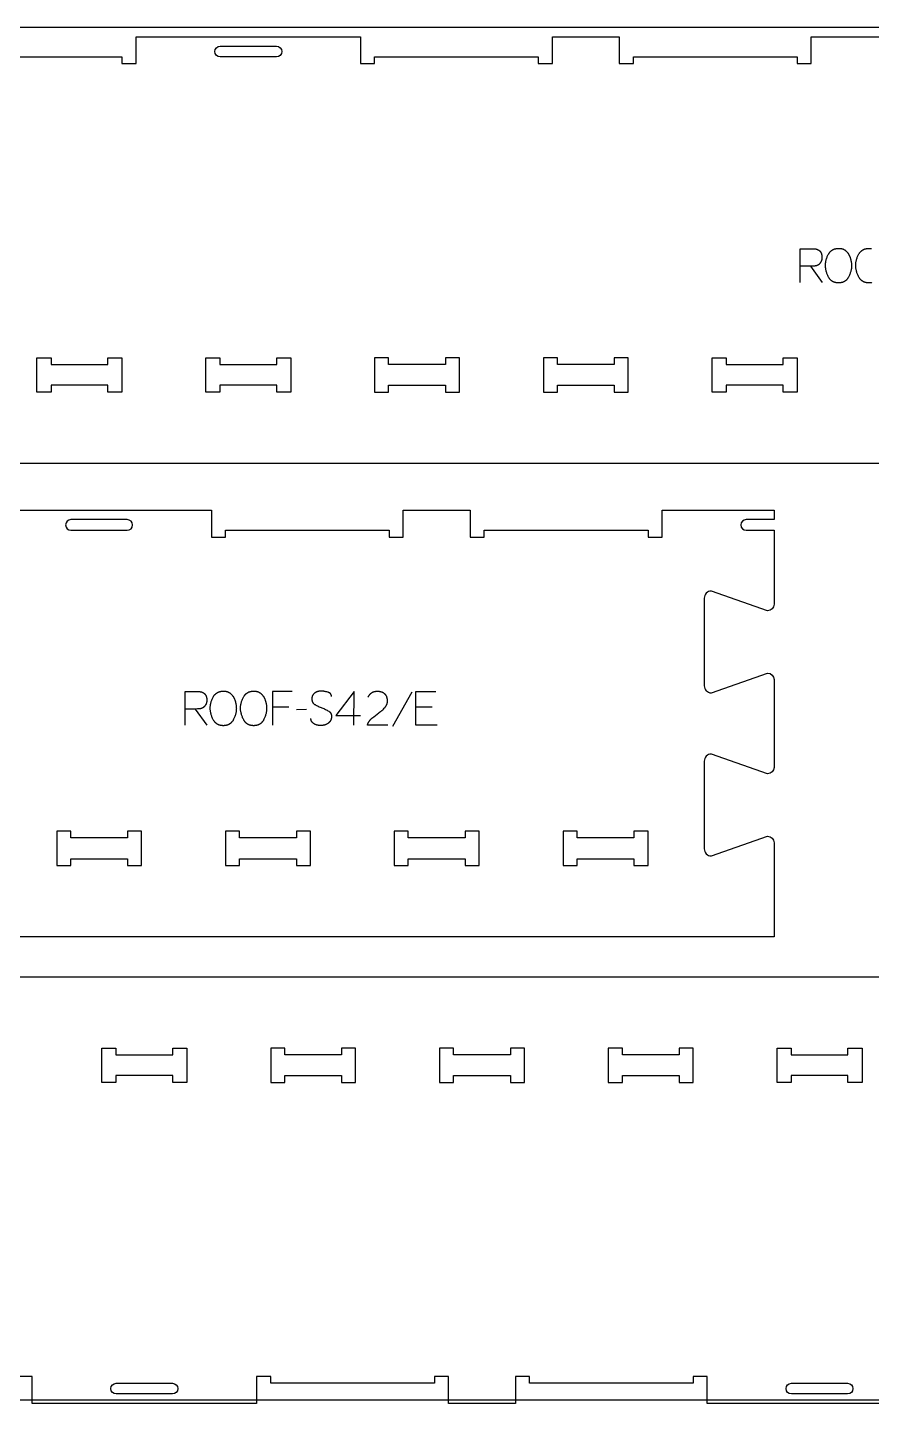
# Model space of a CAD drawing. Extents: x -13885 to -10701, y -84343 to -75479.
# Drawn here: x -13047 to -12297, y -78726 to -77503 of the extents above; entities that cross this region are included whole.
import ezdxf

# ---------------------------------------------------------------- set-up
doc = ezdxf.new("R2010")
doc.units = 0
for name, color, linetype in [('0_SHEET_SPRUCEPLY_2440X122', 1, 'CONTINUOUS'), ('1_ANYTOOL_1MMDEEP_LABELS_S', 2, 'CONTINUOUS'), ('3_ANYTOOL_CUTTHROUGH_INSID', 4, 'CONTINUOUS'), ('4_ANYTOOL_CUTTHROUGH_OUTSI', 5, 'CONTINUOUS')]:
    doc.layers.add(name, color=color, linetype=linetype)

msp = doc.modelspace()

# ---------------------------------------------------------------- linework, layer by layer
at = {"layer": '0_SHEET_SPRUCEPLY_2440X122'}
msp.add_lwpolyline([(-13513.1, -77503), (-13513.1, -78723), (-11073.1, -78723), (-11073.1, -77503)], close=True, dxfattribs=at)
at = {"layer": '1_ANYTOOL_1MMDEEP_LABELS_S'}
for points in [[(-12360.1, -77729.6), (-12360.1, -77699.6), (-12348.8, -77699.6), (-12348.3, -77699.6), (-12347.8, -77699.6), (-12347.6, -77699.7), (-12347.3, -77699.7), (-12347.1, -77699.7), (-12346.9, -77699.7), (-12346.7, -77699.8), (-12346.5, -77699.8), (-12346.3, -77699.8), (-12346.1, -77699.9), (-12345.9, -77699.9), (-12345.7, -77700), (-12345.5, -77700), (-12345.3, -77700.1), (-12345.1, -77700.2), (-12344.9, -77700.2), (-12344.7, -77700.3), (-12344.6, -77700.4), (-12344.4, -77700.5), (-12344.2, -77700.5), (-12344.1, -77700.6), (-12343.9, -77700.7), (-12343.8, -77700.8), (-12343.6, -77700.9), (-12343.5, -77701), (-12343.3, -77701.1), (-12343.2, -77701.2), (-12343, -77701.3), (-12342.9, -77701.5), (-12342.8, -77701.6), (-12342.7, -77701.7), (-12342.5, -77701.8), (-12342.4, -77702), (-12342.3, -77702.1), (-12342.2, -77702.2), (-12342.1, -77702.4), (-12342, -77702.5), (-12341.9, -77702.7), (-12341.8, -77702.8), (-12341.7, -77703), (-12341.7, -77703.2), (-12341.6, -77703.3), (-12341.5, -77703.5), (-12341.4, -77703.7), (-12341.4, -77703.8), (-12341.3, -77704), (-12341.2, -77704.2), (-12341.2, -77704.4), (-12341.1, -77704.6), (-12341.1, -77704.8), (-12341, -77705), (-12341, -77705.2), (-12340.9, -77705.4), (-12340.9, -77705.6), (-12340.9, -77705.8), (-12340.9, -77706.1), (-12340.8, -77706.3), (-12340.8, -77706.5), (-12340.8, -77707), (-12340.8, -77707.5), (-12340.8, -77707.6), (-12340.8, -77707.8), (-12340.8, -77708), (-12340.8, -77708.2), (-12340.8, -77708.3), (-12340.9, -77708.5), (-12340.9, -77708.7), (-12340.9, -77708.8), (-12340.9, -77709), (-12341, -77709.2), (-12341, -77709.3), (-12341, -77709.5), (-12341.1, -77709.7), (-12341.1, -77709.8), (-12341.2, -77710), (-12341.2, -77710.2), (-12341.3, -77710.3), (-12341.4, -77710.5), (-12341.4, -77710.6), (-12341.5, -77710.8), (-12341.6, -77711), (-12341.6, -77711.1), (-12341.7, -77711.3), (-12341.8, -77711.4), (-12341.9, -77711.6), (-12342, -77711.7), (-12342.1, -77711.9), (-12342.2, -77712), (-12342.3, -77712.2), (-12342.4, -77712.3), (-12342.5, -77712.5), (-12342.6, -77712.6), (-12342.7, -77712.8), (-12342.8, -77712.9), (-12342.9, -77713.1), (-12343, -77713.2), (-12343.2, -77713.3), (-12343.3, -77713.4), (-12343.4, -77713.6), (-12343.5, -77713.7), (-12343.7, -77713.8), (-12343.8, -77713.9), (-12343.9, -77714), (-12344.1, -77714.1), (-12344.2, -77714.2), (-12344.4, -77714.3), (-12344.5, -77714.4), (-12344.7, -77714.4), (-12344.8, -77714.5), (-12345, -77714.6), (-12345.1, -77714.6), (-12345.3, -77714.7), (-12345.4, -77714.8), (-12345.6, -77714.8), (-12345.8, -77714.9), (-12345.9, -77714.9), (-12346.1, -77714.9), (-12346.3, -77715), (-12346.4, -77715), (-12346.6, -77715), (-12346.8, -77715), (-12347, -77715.1), (-12347.2, -77715.1), (-12349.1, -77715.1), (-12351.1, -77715.2), (-12360.1, -77715.2)], [(-12296.6, -77729.8), (-12296.9, -77729.9), (-12297.3, -77730), (-12297.6, -77730), (-12298, -77730), (-12298.3, -77730.1), (-12298.7, -77730.1), (-12299, -77730.1), (-12299.4, -77730.1), (-12299.8, -77730.1), (-12300.2, -77730), (-12300.5, -77730), (-12300.9, -77730), (-12301.2, -77729.9), (-12301.6, -77729.8), (-12301.9, -77729.8), (-12302.3, -77729.7), (-12302.6, -77729.6), (-12302.7, -77729.5), (-12302.9, -77729.5), (-12303, -77729.4), (-12303.2, -77729.4), (-12303.4, -77729.3), (-12303.5, -77729.2), (-12303.7, -77729.2), (-12303.8, -77729.1), (-12303.9, -77729), (-12304.1, -77728.9), (-12304.2, -77728.9), (-12304.4, -77728.8), (-12304.5, -77728.7), (-12304.6, -77728.6), (-12304.8, -77728.5), (-12304.9, -77728.4), (-12305, -77728.4), (-12305.2, -77728.3), (-12305.3, -77728.2), (-12305.4, -77728.1), (-12305.6, -77728), (-12305.7, -77727.9), (-12305.8, -77727.7), (-12305.9, -77727.6), (-12306, -77727.5), (-12306.2, -77727.4), (-12306.3, -77727.3), (-12306.4, -77727.2), (-12306.5, -77727), (-12306.6, -77726.9), (-12306.8, -77726.7), (-12307, -77726.4), (-12307.2, -77726.1), (-12307.4, -77725.8), (-12307.6, -77725.5), (-12307.8, -77725.2), (-12308, -77724.9), (-12308.3, -77724.3), (-12308.6, -77723.6), (-12308.9, -77723), (-12309.2, -77722.3), (-12309.4, -77721.7), (-12309.7, -77721), (-12309.9, -77720.4), (-12310.1, -77719.7), (-12310.2, -77719.1), (-12310.4, -77718.4), (-12310.5, -77717.7), (-12310.6, -77717.1), (-12310.7, -77716.4), (-12310.7, -77715.8), (-12310.7, -77715.1), (-12310.7, -77714.5), (-12310.7, -77713.8), (-12310.7, -77713.1), (-12310.6, -77712.4), (-12310.6, -77711.7), (-12310.5, -77711.1), (-12310.3, -77710.4), (-12310.2, -77709.8), (-12310, -77709.1), (-12309.8, -77708.5), (-12309.6, -77707.8), (-12309.4, -77707.2), (-12309.1, -77706.5), (-12308.8, -77705.9), (-12308.5, -77705.3), (-12308.2, -77704.7), (-12307.9, -77704.1), (-12307.7, -77703.8), (-12307.5, -77703.5), (-12307.3, -77703.2), (-12307.1, -77703), (-12306.9, -77702.7), (-12306.7, -77702.5), (-12306.4, -77702.2), (-12306.2, -77702), (-12306.1, -77701.9), (-12306, -77701.8), (-12305.8, -77701.7), (-12305.7, -77701.5), (-12305.6, -77701.4), (-12305.5, -77701.3), (-12305.3, -77701.2), (-12305.2, -77701.2), (-12305.1, -77701.1), (-12305, -77701), (-12304.8, -77700.9), (-12304.7, -77700.8), (-12304.5, -77700.7), (-12304.4, -77700.6), (-12304.3, -77700.6), (-12304.1, -77700.5), (-12304, -77700.4), (-12303.8, -77700.3), (-12303.5, -77700.2), (-12303.2, -77700.1), (-12302.9, -77699.9), (-12302.6, -77699.8), (-12302.3, -77699.7), (-12302, -77699.7), (-12301.6, -77699.6), (-12301.3, -77699.5), (-12300.9, -77699.4), (-12300.6, -77699.4), (-12300.2, -77699.3), (-12299.9, -77699.3), (-12299.5, -77699.3), (-12299.1, -77699.3), (-12298.7, -77699.3), (-12298.3, -77699.3), (-12298, -77699.3), (-12297.6, -77699.3), (-12297.3, -77699.4), (-12297.1, -77699.4), (-12296.9, -77699.4), (-12296.8, -77699.4)], [(-12351.1, -77715.2), (-12340.7, -77729.7)], [(-12906.8, -78123.3), (-12906.8, -78093.3), (-12895.5, -78093.3), (-12895, -78093.3), (-12894.5, -78093.3), (-12894.3, -78093.3), (-12894.1, -78093.4), (-12893.8, -78093.4), (-12893.6, -78093.4), (-12893.4, -78093.5), (-12893.2, -78093.5), (-12893, -78093.5), (-12892.8, -78093.6), (-12892.6, -78093.6), (-12892.4, -78093.7), (-12892.2, -78093.7), (-12892, -78093.8), (-12891.8, -78093.8), (-12891.6, -78093.9), (-12891.5, -78094), (-12891.3, -78094.1), (-12891.1, -78094.1), (-12891, -78094.2), (-12890.8, -78094.3), (-12890.6, -78094.4), (-12890.5, -78094.5), (-12890.3, -78094.6), (-12890.2, -78094.7), (-12890, -78094.8), (-12889.9, -78094.9), (-12889.8, -78095), (-12889.6, -78095.1), (-12889.5, -78095.3), (-12889.4, -78095.4), (-12889.3, -78095.5), (-12889.2, -78095.6), (-12889, -78095.8), (-12888.9, -78095.9), (-12888.8, -78096.1), (-12888.7, -78096.2), (-12888.6, -78096.4), (-12888.6, -78096.5), (-12888.5, -78096.7), (-12888.4, -78096.8), (-12888.3, -78097), (-12888.2, -78097.2), (-12888.2, -78097.3), (-12888.1, -78097.5), (-12888, -78097.7), (-12888, -78097.9), (-12887.9, -78098.1), (-12887.9, -78098.3), (-12887.8, -78098.5), (-12887.8, -78098.7), (-12887.7, -78098.9), (-12887.7, -78099.1), (-12887.6, -78099.3), (-12887.6, -78099.5), (-12887.6, -78099.7), (-12887.6, -78100), (-12887.6, -78100.2), (-12887.5, -78100.7), (-12887.5, -78101.1), (-12887.5, -78101.3), (-12887.5, -78101.5), (-12887.5, -78101.7), (-12887.5, -78101.8), (-12887.6, -78102), (-12887.6, -78102.2), (-12887.6, -78102.4), (-12887.6, -78102.5), (-12887.7, -78102.7), (-12887.7, -78102.9), (-12887.7, -78103), (-12887.8, -78103.2), (-12887.8, -78103.4), (-12887.9, -78103.5), (-12887.9, -78103.7), (-12888, -78103.8), (-12888, -78104), (-12888.1, -78104.2), (-12888.1, -78104.3), (-12888.2, -78104.5), (-12888.3, -78104.6), (-12888.4, -78104.8), (-12888.4, -78105), (-12888.5, -78105.1), (-12888.6, -78105.3), (-12888.7, -78105.4), (-12888.8, -78105.6), (-12888.9, -78105.7), (-12889, -78105.9), (-12889.1, -78106), (-12889.2, -78106.2), (-12889.3, -78106.3), (-12889.4, -78106.5), (-12889.5, -78106.6), (-12889.6, -78106.7), (-12889.8, -78106.9), (-12889.9, -78107), (-12890, -78107.1), (-12890.1, -78107.2), (-12890.3, -78107.4), (-12890.4, -78107.5), (-12890.5, -78107.6), (-12890.7, -78107.7), (-12890.8, -78107.8), (-12890.9, -78107.9), (-12891.1, -78108), (-12891.2, -78108), (-12891.4, -78108.1), (-12891.5, -78108.2), (-12891.7, -78108.3), (-12891.8, -78108.3), (-12892, -78108.4), (-12892.2, -78108.4), (-12892.3, -78108.5), (-12892.5, -78108.5), (-12892.7, -78108.6), (-12892.8, -78108.6), (-12893, -78108.7), (-12893.2, -78108.7), (-12893.3, -78108.7), (-12893.5, -78108.7), (-12893.7, -78108.7), (-12893.9, -78108.8), (-12895.8, -78108.8), (-12897.8, -78108.9), (-12906.8, -78108.9)], [(-12811.6, -78093.3), (-12829.2, -78093.3), (-12829.2, -78123.3)], [(-12776.7, -78097.9), (-12776.7, -78097.7), (-12776.7, -78097.6), (-12776.7, -78097.5), (-12776.7, -78097.4), (-12776.7, -78097.3), (-12776.7, -78097.2), (-12776.7, -78097.2), (-12776.8, -78097.1), (-12776.8, -78097), (-12776.8, -78096.9), (-12776.8, -78096.8), (-12776.8, -78096.7), (-12776.8, -78096.7), (-12776.9, -78096.6), (-12776.9, -78096.5), (-12776.9, -78096.4), (-12777, -78096.3), (-12777, -78096.3), (-12777, -78096.2), (-12777, -78096.1), (-12777.1, -78096), (-12777.1, -78096), (-12777.2, -78095.9), (-12777.2, -78095.8), (-12777.2, -78095.8), (-12777.3, -78095.7), (-12777.3, -78095.6), (-12777.4, -78095.6), (-12777.4, -78095.5), (-12777.5, -78095.4), (-12777.5, -78095.4), (-12777.6, -78095.3), (-12777.6, -78095.2), (-12777.7, -78095.2), (-12777.7, -78095.1), (-12777.8, -78095.1), (-12777.8, -78095), (-12777.9, -78095), (-12778, -78094.9), (-12778, -78094.8), (-12778.1, -78094.8), (-12778.2, -78094.7), (-12778.2, -78094.7), (-12778.3, -78094.6), (-12778.4, -78094.6), (-12778.5, -78094.5), (-12778.5, -78094.5), (-12778.6, -78094.5), (-12778.7, -78094.4), (-12778.8, -78094.4), (-12778.9, -78094.3), (-12779, -78094.2), (-12779.2, -78094.2), (-12779.4, -78094.1), (-12779.6, -78094), (-12779.8, -78094), (-12780, -78093.9), (-12780.8, -78093.7), (-12781.6, -78093.5), (-12782.4, -78093.3), (-12783.1, -78093.2), (-12783.5, -78093.1), (-12783.9, -78093.1), (-12784.3, -78093), (-12784.6, -78093), (-12785, -78093), (-12785.4, -78093), (-12785.7, -78093), (-12786.1, -78093), (-12786.3, -78093), (-12786.5, -78093), (-12786.7, -78093), (-12786.9, -78093), (-12787, -78093), (-12787.2, -78093), (-12787.4, -78093), (-12787.6, -78093.1), (-12787.8, -78093.1), (-12788, -78093.1), (-12788.2, -78093.2), (-12788.3, -78093.2), (-12788.5, -78093.3), (-12788.7, -78093.3), (-12788.9, -78093.4), (-12789, -78093.4), (-12789.2, -78093.5), (-12789.4, -78093.5), (-12789.6, -78093.6), (-12789.7, -78093.7), (-12789.9, -78093.7), (-12790.1, -78093.8), (-12790.2, -78093.9), (-12790.4, -78094), (-12790.6, -78094.1), (-12790.7, -78094.2), (-12790.9, -78094.2), (-12791.1, -78094.3), (-12791.2, -78094.4), (-12791.4, -78094.6), (-12791.5, -78094.7), (-12791.7, -78094.8), (-12791.8, -78094.9), (-12792, -78095), (-12792.1, -78095.1), (-12792.3, -78095.3), (-12792.4, -78095.4), (-12792.5, -78095.5), (-12792.7, -78095.6), (-12792.8, -78095.8), (-12792.9, -78095.9), (-12793, -78096.1), (-12793.1, -78096.2), (-12793.2, -78096.4), (-12793.3, -78096.5), (-12793.4, -78096.7), (-12793.5, -78096.8), (-12793.6, -78097), (-12793.6, -78097.2), (-12793.7, -78097.3), (-12793.8, -78097.5), (-12793.8, -78097.7), (-12793.9, -78097.8), (-12793.9, -78098), (-12794, -78098.2), (-12794, -78098.4), (-12794.1, -78098.6), (-12794.1, -78098.8), (-12794.1, -78099), (-12794.1, -78099.2), (-12794.2, -78099.4), (-12794.2, -78099.6), (-12794.2, -78099.8), (-12794.2, -78100), (-12794.2, -78100.2), (-12794.2, -78100.4), (-12794.2, -78100.6), (-12794.1, -78100.8), (-12794.1, -78101), (-12794.1, -78101.2), (-12794, -78101.4), (-12794, -78101.6), (-12794, -78101.8), (-12793.9, -78102), (-12793.8, -78102.1), (-12793.8, -78102.3), (-12793.7, -78102.4), (-12793.7, -78102.5), (-12793.7, -78102.6), (-12793.6, -78102.7), (-12793.6, -78102.7), (-12793.6, -78102.8), (-12793.5, -78102.9), (-12793.5, -78103), (-12793.4, -78103.1), (-12793.4, -78103.1), (-12793.3, -78103.2), (-12793.3, -78103.3), (-12793.2, -78103.4), (-12793.2, -78103.4), (-12793.1, -78103.5), (-12793.1, -78103.6), (-12793, -78103.7), (-12793, -78103.7), (-12792.9, -78103.8), (-12792.8, -78103.9), (-12792.8, -78103.9), (-12792.7, -78104), (-12792.7, -78104.1), (-12792.6, -78104.1), (-12792.5, -78104.3), (-12792.3, -78104.4), (-12792.2, -78104.5), (-12792, -78104.6), (-12791.9, -78104.7), (-12791.7, -78104.8), (-12791.5, -78104.9), (-12791.3, -78105), (-12790.6, -78105.4), (-12789.9, -78105.8), (-12789.2, -78106.2), (-12788.4, -78106.5), (-12787.6, -78106.9), (-12786.8, -78107.2), (-12786, -78107.5), (-12785.2, -78107.8), (-12784.4, -78108.2), (-12783.5, -78108.5), (-12782.8, -78108.8), (-12782, -78109.2), (-12781.3, -78109.6), (-12780.5, -78110), (-12779.8, -78110.4), (-12779.1, -78110.8), (-12779, -78110.9), (-12778.8, -78111), (-12778.7, -78111.1), (-12778.6, -78111.2), (-12778.5, -78111.2), (-12778.4, -78111.3), (-12778.4, -78111.4), (-12778.3, -78111.4), (-12778.2, -78111.5), (-12778.2, -78111.6), (-12778.1, -78111.6), (-12778, -78111.7), (-12778, -78111.8), (-12777.9, -78111.8), (-12777.9, -78111.9), (-12777.8, -78112), (-12777.7, -78112), (-12777.7, -78112.1), (-12777.6, -78112.2), (-12777.6, -78112.3), (-12777.5, -78112.4), (-12777.5, -78112.4), (-12777.4, -78112.5), (-12777.4, -78112.6), (-12777.3, -78112.7), (-12777.3, -78112.7), (-12777.3, -78112.8), (-12777.2, -78112.9), (-12777.2, -78113), (-12777.1, -78113.1), (-12777.1, -78113.2), (-12777.1, -78113.3), (-12777, -78113.3), (-12777, -78113.4), (-12777, -78113.5), (-12777, -78113.6), (-12776.9, -78113.7), (-12776.9, -78113.9), (-12776.8, -78114.1), (-12776.8, -78114.3), (-12776.8, -78114.5), (-12776.7, -78114.7), (-12776.7, -78114.9), (-12776.7, -78115.1), (-12776.7, -78115.3), (-12776.7, -78115.5), (-12776.7, -78115.8), (-12776.7, -78116), (-12776.7, -78116.2), (-12776.8, -78116.5), (-12776.8, -78116.7), (-12776.8, -78116.9), (-12776.9, -78117.1), (-12776.9, -78117.3), (-12776.9, -78117.6), (-12777, -78117.8), (-12777, -78118), (-12777.1, -78118.2), (-12777.2, -78118.4), (-12777.2, -78118.6), (-12777.3, -78118.8), (-12777.4, -78118.9), (-12777.5, -78119.1), (-12777.6, -78119.3), (-12777.7, -78119.5), (-12777.8, -78119.6), (-12777.9, -78119.8), (-12778, -78120), (-12778.1, -78120.1), (-12778.2, -78120.3), (-12778.4, -78120.4), (-12778.5, -78120.6), (-12778.6, -78120.7), (-12778.8, -78120.9), (-12778.9, -78121), (-12779.1, -78121.2), (-12779.2, -78121.3), (-12779.4, -78121.4), (-12779.6, -78121.5), (-12779.7, -78121.7), (-12779.9, -78121.8), (-12780.3, -78122), (-12780.6, -78122.2), (-12781, -78122.4), (-12781.4, -78122.6), (-12781.7, -78122.7), (-12782.1, -78122.9), (-12782.3, -78123), (-12782.5, -78123), (-12782.7, -78123.1), (-12782.9, -78123.2), (-12783.1, -78123.2), (-12783.3, -78123.3), (-12783.5, -78123.3), (-12783.7, -78123.4), (-12783.9, -78123.4), (-12784.1, -78123.4), (-12784.3, -78123.5), (-12784.5, -78123.5), (-12784.7, -78123.5), (-12784.9, -78123.6), (-12785.3, -78123.6), (-12785.7, -78123.6), (-12786.1, -78123.6), (-12786.5, -78123.6), (-12786.9, -78123.6), (-12787.3, -78123.6), (-12787.7, -78123.6), (-12788.1, -78123.5), (-12788.5, -78123.4), (-12788.9, -78123.4), (-12789.3, -78123.3), (-12789.7, -78123.2), (-12790, -78123.1), (-12790.4, -78122.9), (-12790.8, -78122.8), (-12791.1, -78122.6), (-12791.5, -78122.5), (-12791.8, -78122.3), (-12792.2, -78122.1), (-12792.3, -78122), (-12792.5, -78121.9), (-12792.7, -78121.8), (-12792.8, -78121.7), (-12793, -78121.6), (-12793.1, -78121.4), (-12793.2, -78121.3), (-12793.4, -78121.2), (-12793.5, -78121.1), (-12793.6, -78121), (-12793.7, -78120.8), (-12793.8, -78120.7), (-12793.9, -78120.6), (-12793.9, -78120.6), (-12794, -78120.5), (-12794, -78120.4), (-12794.1, -78120.4), (-12794.1, -78120.3), (-12794.2, -78120.2), (-12794.2, -78120.1), (-12794.3, -78120.1), (-12794.3, -78120), (-12794.3, -78119.9), (-12794.4, -78119.8), (-12794.4, -78119.8), (-12794.5, -78119.7), (-12794.5, -78119.6), (-12794.5, -78119.5), (-12794.6, -78119.4), (-12794.6, -78119.4), (-12794.6, -78119.3), (-12794.6, -78119.2), (-12794.7, -78119), (-12794.7, -78118.9), (-12794.8, -78118.7), (-12794.8, -78118.5), (-12794.8, -78118.4), (-12794.9, -78118.2), (-12794.9, -78118), (-12794.9, -78117.8), (-12794.9, -78117.6), (-12794.9, -78117.4)], [(-12756.7, -78123.3), (-12756.6, -78093.3), (-12772.7, -78114.6)], [(-12726.5, -78123.3), (-12744.8, -78123.2), (-12744.6, -78122.8), (-12744.5, -78122.5), (-12744.5, -78122.3), (-12744.4, -78122.1), (-12744.3, -78121.9), (-12744.2, -78121.7), (-12744.1, -78121.4), (-12744, -78121.2), (-12743.9, -78121), (-12743.8, -78120.8), (-12743.7, -78120.6), (-12743.6, -78120.4), (-12743.4, -78120.2), (-12743.3, -78120), (-12743.2, -78119.8), (-12743.1, -78119.6), (-12742.9, -78119.5), (-12742.8, -78119.3), (-12742.7, -78119.1), (-12742.5, -78118.9), (-12742.4, -78118.7), (-12742.2, -78118.5), (-12742.1, -78118.4), (-12741.9, -78118.2), (-12741.8, -78118), (-12741.6, -78117.9), (-12741.4, -78117.7), (-12741.2, -78117.5), (-12741.1, -78117.4), (-12740.7, -78117.1), (-12739.2, -78115.8), (-12737.7, -78114.7), (-12736.2, -78113.5), (-12734.7, -78112.4), (-12734, -78111.8), (-12733.2, -78111.2), (-12732.5, -78110.7), (-12731.8, -78110.1), (-12731.2, -78109.5), (-12730.5, -78108.9), (-12729.9, -78108.3), (-12729.3, -78107.7), (-12729.1, -78107.5), (-12729, -78107.3), (-12728.9, -78107.2), (-12728.7, -78107), (-12728.6, -78106.8), (-12728.5, -78106.7), (-12728.4, -78106.5), (-12728.3, -78106.3), (-12728.2, -78106.2), (-12728, -78106), (-12728, -78105.8), (-12727.9, -78105.6), (-12727.8, -78105.4), (-12727.7, -78105.3), (-12727.6, -78105.1), (-12727.5, -78104.9), (-12727.5, -78104.7), (-12727.4, -78104.5), (-12727.3, -78104.3), (-12727.3, -78104.1), (-12727.2, -78103.9), (-12727.2, -78103.7), (-12727.1, -78103.5), (-12727.1, -78103.3), (-12727, -78103.1), (-12727, -78102.8), (-12727, -78102.6), (-12727, -78102.4), (-12727, -78102.2), (-12726.9, -78102), (-12726.9, -78101.8), (-12726.9, -78101.5), (-12726.9, -78101.3), (-12726.9, -78101), (-12727, -78100.8), (-12727, -78100.5), (-12727, -78100.3), (-12727, -78100.1), (-12727.1, -78099.9), (-12727.1, -78099.6), (-12727.1, -78099.4), (-12727.2, -78099.2), (-12727.2, -78099), (-12727.3, -78098.8), (-12727.4, -78098.6), (-12727.4, -78098.4), (-12727.5, -78098.2), (-12727.6, -78098), (-12727.6, -78097.8), (-12727.7, -78097.6), (-12727.8, -78097.4), (-12727.9, -78097.2), (-12728, -78097.1), (-12728.1, -78096.9), (-12728.2, -78096.7), (-12728.4, -78096.6), (-12728.5, -78096.4), (-12728.6, -78096.3), (-12728.7, -78096.1), (-12728.9, -78096), (-12729, -78095.8), (-12729.2, -78095.7), (-12729.3, -78095.5), (-12729.5, -78095.4), (-12729.6, -78095.3), (-12729.8, -78095.1), (-12730, -78095), (-12730.1, -78094.9), (-12730.3, -78094.8), (-12730.5, -78094.7), (-12730.6, -78094.6), (-12730.8, -78094.5), (-12731, -78094.4), (-12731.2, -78094.3), (-12731.4, -78094.2), (-12731.5, -78094.1), (-12731.7, -78094), (-12731.9, -78094), (-12732.1, -78093.9), (-12732.3, -78093.8), (-12732.5, -78093.8), (-12732.7, -78093.7), (-12732.9, -78093.6), (-12733.1, -78093.6), (-12733.4, -78093.5), (-12733.6, -78093.5), (-12733.8, -78093.5), (-12734, -78093.4), (-12734.2, -78093.4), (-12734.5, -78093.4), (-12734.7, -78093.3), (-12734.9, -78093.3), (-12735.1, -78093.3), (-12735.4, -78093.3), (-12735.8, -78093.3), (-12736.2, -78093.3), (-12736.6, -78093.3), (-12736.9, -78093.3), (-12737.3, -78093.4), (-12737.6, -78093.4), (-12738, -78093.5), (-12738.3, -78093.5), (-12738.6, -78093.6), (-12738.9, -78093.7), (-12739.1, -78093.7), (-12739.2, -78093.8), (-12739.4, -78093.8), (-12739.5, -78093.9), (-12739.7, -78094), (-12739.8, -78094), (-12740, -78094.1), (-12740.1, -78094.1), (-12740.2, -78094.2), (-12740.4, -78094.3), (-12740.5, -78094.3), (-12740.7, -78094.4), (-12740.8, -78094.5), (-12740.9, -78094.6), (-12741.1, -78094.7), (-12741.2, -78094.7), (-12741.3, -78094.8), (-12741.4, -78094.9), (-12741.6, -78095), (-12741.7, -78095.1), (-12741.8, -78095.2), (-12741.9, -78095.3), (-12742.1, -78095.4), (-12742.2, -78095.5), (-12742.3, -78095.6), (-12742.4, -78095.7), (-12742.5, -78095.8), (-12742.6, -78095.9), (-12742.7, -78096), (-12742.8, -78096.2), (-12742.9, -78096.3), (-12743.1, -78096.4), (-12743.3, -78096.7), (-12743.5, -78096.9), (-12743.6, -78097.2), (-12743.8, -78097.5), (-12744, -78097.8), (-12744.2, -78098.1), (-12744.3, -78098.4)], [(-12705.2, -78093.8), (-12722.4, -78124.5)], [(-12682.9, -78123.3), (-12701.8, -78123.3), (-12701.8, -78093.3), (-12684, -78093.3)], [(-12897.8, -78108.9), (-12887.4, -78123.3)], [(-12814.7, -78107.3), (-12829.2, -78107.3)], [(-12798.9, -78109.4), (-12807.7, -78109.5)], [(-12772.7, -78114.6), (-12750.9, -78114.6)], [(-12687.2, -78107.2), (-12701.8, -78107.2)]]:
    msp.add_lwpolyline(points, dxfattribs=at)
for points in [[(-12325.7, -77699.3), (-12325.3, -77699.3), (-12324.9, -77699.3), (-12324.6, -77699.3), (-12324.2, -77699.4), (-12324, -77699.4), (-12323.9, -77699.4), (-12323.7, -77699.4), (-12323.5, -77699.5), (-12323.4, -77699.5), (-12323.2, -77699.6), (-12323, -77699.6), (-12322.9, -77699.6), (-12322.7, -77699.7), (-12322.6, -77699.7), (-12322.4, -77699.8), (-12322.3, -77699.8), (-12322.1, -77699.9), (-12322, -77700), (-12321.8, -77700), (-12321.7, -77700.1), (-12321.5, -77700.2), (-12321.4, -77700.2), (-12321.2, -77700.3), (-12321.1, -77700.4), (-12321, -77700.5), (-12320.8, -77700.6), (-12320.7, -77700.7), (-12320.6, -77700.7), (-12320.3, -77700.9), (-12320.1, -77701.1), (-12319.8, -77701.3), (-12319.6, -77701.5), (-12319.3, -77701.8), (-12319.1, -77702), (-12318.9, -77702.2), (-12318.7, -77702.4), (-12318.4, -77702.7), (-12318.2, -77702.9), (-12318, -77703.2), (-12317.8, -77703.4), (-12317.6, -77703.7), (-12317.5, -77703.9), (-12317.3, -77704.2), (-12317.1, -77704.5), (-12316.9, -77704.8), (-12316.8, -77705.1), (-12316.6, -77705.4), (-12316.5, -77705.7), (-12316.3, -77706), (-12316.2, -77706.3), (-12316.1, -77706.6), (-12315.9, -77706.9), (-12315.8, -77707.2), (-12315.7, -77707.5), (-12315.6, -77707.8), (-12315.5, -77708.2), (-12315.4, -77708.5), (-12315.3, -77708.8), (-12315.2, -77709.2), (-12315.1, -77709.5), (-12315, -77710.2), (-12314.9, -77710.9), (-12314.8, -77711.5), (-12314.7, -77712.2), (-12314.6, -77712.9), (-12314.6, -77713.5), (-12314.5, -77714.1), (-12314.5, -77714.8), (-12314.5, -77715.4), (-12314.6, -77716.1), (-12314.6, -77716.7), (-12314.7, -77717.3), (-12314.8, -77718), (-12314.9, -77718.6), (-12315.1, -77719.2), (-12315.2, -77719.9), (-12315.4, -77720.5), (-12315.6, -77721.2), (-12315.8, -77721.8), (-12316.1, -77722.4), (-12316.3, -77723.1), (-12316.6, -77723.7), (-12317, -77724.3), (-12317.3, -77725), (-12317.5, -77725.3), (-12317.6, -77725.6), (-12317.8, -77725.9), (-12318, -77726.2), (-12318.2, -77726.5), (-12318.4, -77726.7), (-12318.6, -77727), (-12318.9, -77727.2), (-12319, -77727.3), (-12319.1, -77727.5), (-12319.2, -77727.6), (-12319.3, -77727.7), (-12319.4, -77727.8), (-12319.6, -77727.9), (-12319.7, -77728), (-12319.8, -77728.1), (-12319.9, -77728.2), (-12320.1, -77728.3), (-12320.2, -77728.4), (-12320.3, -77728.5), (-12320.4, -77728.6), (-12320.6, -77728.6), (-12320.7, -77728.7), (-12320.8, -77728.8), (-12321, -77728.9), (-12321.1, -77729), (-12321.3, -77729), (-12321.4, -77729.1), (-12321.5, -77729.2), (-12321.7, -77729.2), (-12321.8, -77729.3), (-12322, -77729.4), (-12322.1, -77729.4), (-12322.3, -77729.5), (-12322.4, -77729.5), (-12322.6, -77729.6), (-12322.9, -77729.7), (-12323.2, -77729.8), (-12323.6, -77729.8), (-12323.9, -77729.9), (-12324.2, -77730), (-12324.6, -77730), (-12324.9, -77730), (-12325.3, -77730.1), (-12325.6, -77730.1), (-12326, -77730.1), (-12326.4, -77730.1), (-12326.8, -77730.1), (-12327.1, -77730), (-12327.5, -77730), (-12327.9, -77730), (-12328.2, -77729.9), (-12328.5, -77729.8), (-12328.9, -77729.8), (-12329.2, -77729.7), (-12329.5, -77729.6), (-12329.7, -77729.5), (-12329.8, -77729.5), (-12330, -77729.4), (-12330.2, -77729.4), (-12330.3, -77729.3), (-12330.5, -77729.2), (-12330.6, -77729.2), (-12330.8, -77729.1), (-12330.9, -77729), (-12331, -77728.9), (-12331.2, -77728.9), (-12331.3, -77728.8), (-12331.5, -77728.7), (-12331.6, -77728.6), (-12331.7, -77728.5), (-12331.9, -77728.4), (-12332, -77728.4), (-12332.1, -77728.3), (-12332.3, -77728.2), (-12332.4, -77728.1), (-12332.5, -77728), (-12332.6, -77727.9), (-12332.8, -77727.7), (-12332.9, -77727.6), (-12333, -77727.5), (-12333.1, -77727.4), (-12333.2, -77727.3), (-12333.3, -77727.2), (-12333.5, -77727), (-12333.6, -77726.9), (-12333.8, -77726.7), (-12334, -77726.4), (-12334.2, -77726.1), (-12334.4, -77725.8), (-12334.6, -77725.5), (-12334.8, -77725.2), (-12334.9, -77724.9), (-12335.3, -77724.3), (-12335.6, -77723.6), (-12335.9, -77723), (-12336.2, -77722.3), (-12336.4, -77721.7), (-12336.6, -77721), (-12336.8, -77720.4), (-12337, -77719.7), (-12337.2, -77719.1), (-12337.3, -77718.4), (-12337.4, -77717.7), (-12337.5, -77717.1), (-12337.6, -77716.4), (-12337.7, -77715.8), (-12337.7, -77715.1), (-12337.7, -77714.5), (-12337.7, -77713.8), (-12337.7, -77713.1), (-12337.6, -77712.4), (-12337.5, -77711.7), (-12337.4, -77711.1), (-12337.3, -77710.4), (-12337.2, -77709.8), (-12337, -77709.1), (-12336.8, -77708.5), (-12336.6, -77707.8), (-12336.3, -77707.2), (-12336.1, -77706.5), (-12335.8, -77705.9), (-12335.5, -77705.3), (-12335.2, -77704.7), (-12334.8, -77704.1), (-12334.6, -77703.8), (-12334.4, -77703.5), (-12334.2, -77703.2), (-12334, -77703), (-12333.8, -77702.7), (-12333.6, -77702.5), (-12333.4, -77702.2), (-12333.2, -77702), (-12333, -77701.9), (-12332.9, -77701.8), (-12332.8, -77701.7), (-12332.7, -77701.5), (-12332.6, -77701.4), (-12332.4, -77701.3), (-12332.3, -77701.2), (-12332.2, -77701.2), (-12332, -77701.1), (-12331.9, -77701), (-12331.8, -77700.9), (-12331.6, -77700.8), (-12331.5, -77700.7), (-12331.4, -77700.6), (-12331.2, -77700.6), (-12331.1, -77700.5), (-12330.9, -77700.4), (-12330.8, -77700.3), (-12330.5, -77700.2), (-12330.2, -77700.1), (-12329.9, -77699.9), (-12329.6, -77699.8), (-12329.2, -77699.7), (-12328.9, -77699.7), (-12328.6, -77699.6), (-12328.2, -77699.5), (-12327.9, -77699.4), (-12327.5, -77699.4), (-12327.2, -77699.3), (-12326.8, -77699.3), (-12326.4, -77699.3), (-12326.1, -77699.3)], [(-12872.4, -78093), (-12872, -78093), (-12871.7, -78093), (-12871.3, -78093), (-12870.9, -78093), (-12870.8, -78093.1), (-12870.6, -78093.1), (-12870.4, -78093.1), (-12870.3, -78093.2), (-12870.1, -78093.2), (-12869.9, -78093.2), (-12869.8, -78093.3), (-12869.6, -78093.3), (-12869.5, -78093.4), (-12869.3, -78093.4), (-12869.1, -78093.5), (-12869, -78093.5), (-12868.8, -78093.6), (-12868.7, -78093.7), (-12868.5, -78093.7), (-12868.4, -78093.8), (-12868.3, -78093.9), (-12868.1, -78093.9), (-12868, -78094), (-12867.8, -78094.1), (-12867.7, -78094.2), (-12867.6, -78094.3), (-12867.4, -78094.3), (-12867.3, -78094.4), (-12867, -78094.6), (-12866.8, -78094.8), (-12866.5, -78095), (-12866.3, -78095.2), (-12866.1, -78095.4), (-12865.8, -78095.7), (-12865.6, -78095.9), (-12865.4, -78096.1), (-12865.2, -78096.3), (-12865, -78096.6), (-12864.8, -78096.8), (-12864.6, -78097.1), (-12864.4, -78097.4), (-12864.2, -78097.6), (-12864, -78097.9), (-12863.8, -78098.2), (-12863.7, -78098.5), (-12863.5, -78098.8), (-12863.4, -78099), (-12863.2, -78099.3), (-12863.1, -78099.6), (-12862.9, -78100), (-12862.8, -78100.3), (-12862.7, -78100.6), (-12862.6, -78100.9), (-12862.4, -78101.2), (-12862.3, -78101.5), (-12862.2, -78101.9), (-12862.1, -78102.2), (-12862, -78102.5), (-12862, -78102.9), (-12861.9, -78103.2), (-12861.7, -78103.9), (-12861.6, -78104.6), (-12861.5, -78105.2), (-12861.4, -78105.9), (-12861.3, -78106.5), (-12861.3, -78107.2), (-12861.3, -78107.8), (-12861.2, -78108.5), (-12861.3, -78109.1), (-12861.3, -78109.7), (-12861.3, -78110.4), (-12861.4, -78111), (-12861.5, -78111.7), (-12861.6, -78112.3), (-12861.8, -78112.9), (-12861.9, -78113.6), (-12862.1, -78114.2), (-12862.3, -78114.8), (-12862.6, -78115.5), (-12862.8, -78116.1), (-12863.1, -78116.8), (-12863.4, -78117.4), (-12863.7, -78118), (-12864, -78118.7), (-12864.2, -78119), (-12864.4, -78119.3), (-12864.6, -78119.6), (-12864.8, -78119.9), (-12865, -78120.1), (-12865.2, -78120.4), (-12865.4, -78120.7), (-12865.6, -78120.9), (-12865.7, -78121), (-12865.8, -78121.1), (-12865.9, -78121.2), (-12866.1, -78121.4), (-12866.2, -78121.5), (-12866.3, -78121.6), (-12866.4, -78121.7), (-12866.5, -78121.8), (-12866.7, -78121.9), (-12866.8, -78122), (-12866.9, -78122.1), (-12867, -78122.2), (-12867.2, -78122.2), (-12867.3, -78122.3), (-12867.4, -78122.4), (-12867.6, -78122.5), (-12867.7, -78122.6), (-12867.9, -78122.6), (-12868, -78122.7), (-12868.1, -78122.8), (-12868.3, -78122.9), (-12868.4, -78122.9), (-12868.6, -78123), (-12868.7, -78123.1), (-12868.9, -78123.1), (-12869, -78123.2), (-12869.2, -78123.2), (-12869.3, -78123.3), (-12869.6, -78123.4), (-12870, -78123.4), (-12870.3, -78123.5), (-12870.6, -78123.6), (-12871, -78123.6), (-12871.3, -78123.7), (-12871.6, -78123.7), (-12872, -78123.7), (-12872.4, -78123.8), (-12872.7, -78123.8), (-12873.1, -78123.8), (-12873.5, -78123.7), (-12873.9, -78123.7), (-12874.2, -78123.7), (-12874.6, -78123.6), (-12874.9, -78123.6), (-12875.3, -78123.5), (-12875.6, -78123.4), (-12875.9, -78123.4), (-12876.3, -78123.3), (-12876.4, -78123.2), (-12876.6, -78123.2), (-12876.7, -78123.1), (-12876.9, -78123), (-12877, -78123), (-12877.2, -78122.9), (-12877.3, -78122.8), (-12877.5, -78122.8), (-12877.6, -78122.7), (-12877.8, -78122.6), (-12877.9, -78122.6), (-12878.1, -78122.5), (-12878.2, -78122.4), (-12878.3, -78122.3), (-12878.5, -78122.2), (-12878.6, -78122.1), (-12878.7, -78122), (-12878.9, -78121.9), (-12879, -78121.8), (-12879.1, -78121.7), (-12879.2, -78121.6), (-12879.4, -78121.5), (-12879.5, -78121.4), (-12879.6, -78121.3), (-12879.7, -78121.2), (-12879.8, -78121.1), (-12880, -78121), (-12880.1, -78120.9), (-12880.2, -78120.7), (-12880.3, -78120.6), (-12880.5, -78120.3), (-12880.7, -78120.1), (-12880.9, -78119.8), (-12881.1, -78119.5), (-12881.3, -78119.2), (-12881.5, -78118.9), (-12881.7, -78118.6), (-12882, -78117.9), (-12882.3, -78117.3), (-12882.6, -78116.6), (-12882.9, -78116), (-12883.1, -78115.3), (-12883.4, -78114.7), (-12883.6, -78114), (-12883.7, -78113.4), (-12883.9, -78112.7), (-12884, -78112.1), (-12884.2, -78111.4), (-12884.3, -78110.8), (-12884.3, -78110.1), (-12884.4, -78109.5), (-12884.4, -78108.8), (-12884.4, -78108.2), (-12884.4, -78107.5), (-12884.4, -78106.8), (-12884.3, -78106.1), (-12884.3, -78105.4), (-12884.2, -78104.8), (-12884, -78104.1), (-12883.9, -78103.4), (-12883.7, -78102.8), (-12883.5, -78102.1), (-12883.3, -78101.5), (-12883.1, -78100.9), (-12882.8, -78100.2), (-12882.5, -78099.6), (-12882.2, -78099), (-12881.9, -78098.4), (-12881.5, -78097.8), (-12881.4, -78097.5), (-12881.2, -78097.2), (-12881, -78096.9), (-12880.8, -78096.6), (-12880.6, -78096.4), (-12880.3, -78096.1), (-12880.1, -78095.9), (-12879.9, -78095.7), (-12879.8, -78095.6), (-12879.6, -78095.4), (-12879.5, -78095.3), (-12879.4, -78095.2), (-12879.3, -78095.1), (-12879.2, -78095), (-12879, -78094.9), (-12878.9, -78094.8), (-12878.8, -78094.7), (-12878.6, -78094.7), (-12878.5, -78094.6), (-12878.4, -78094.5), (-12878.2, -78094.4), (-12878.1, -78094.3), (-12878, -78094.2), (-12877.8, -78094.2), (-12877.7, -78094.1), (-12877.5, -78094), (-12877.2, -78093.9), (-12876.9, -78093.7), (-12876.6, -78093.6), (-12876.3, -78093.5), (-12876, -78093.4), (-12875.6, -78093.3), (-12875.3, -78093.3), (-12875, -78093.2), (-12874.6, -78093.1), (-12874.3, -78093.1), (-12873.9, -78093), (-12873.5, -78093), (-12873.2, -78093), (-12872.8, -78093)], [(-12845.4, -78093), (-12845.1, -78093), (-12844.7, -78093), (-12844.3, -78093), (-12844, -78093), (-12843.8, -78093.1), (-12843.6, -78093.1), (-12843.5, -78093.1), (-12843.3, -78093.2), (-12843.1, -78093.2), (-12843, -78093.2), (-12842.8, -78093.3), (-12842.7, -78093.3), (-12842.5, -78093.4), (-12842.3, -78093.4), (-12842.2, -78093.5), (-12842, -78093.5), (-12841.9, -78093.6), (-12841.7, -78093.7), (-12841.6, -78093.7), (-12841.4, -78093.8), (-12841.3, -78093.9), (-12841.2, -78093.9), (-12841, -78094), (-12840.9, -78094.1), (-12840.7, -78094.2), (-12840.6, -78094.3), (-12840.5, -78094.3), (-12840.3, -78094.4), (-12840.1, -78094.6), (-12839.8, -78094.8), (-12839.6, -78095), (-12839.3, -78095.2), (-12839.1, -78095.4), (-12838.9, -78095.7), (-12838.6, -78095.9), (-12838.4, -78096.1), (-12838.2, -78096.3), (-12838, -78096.6), (-12837.8, -78096.8), (-12837.6, -78097.1), (-12837.4, -78097.4), (-12837.2, -78097.6), (-12837.1, -78097.9), (-12836.9, -78098.2), (-12836.7, -78098.5), (-12836.6, -78098.8), (-12836.4, -78099), (-12836.3, -78099.3), (-12836.1, -78099.6), (-12836, -78100), (-12835.8, -78100.3), (-12835.7, -78100.6), (-12835.6, -78100.9), (-12835.5, -78101.2), (-12835.4, -78101.5), (-12835.3, -78101.9), (-12835.2, -78102.2), (-12835.1, -78102.5), (-12835, -78102.9), (-12834.9, -78103.2), (-12834.8, -78103.9), (-12834.6, -78104.6), (-12834.5, -78105.2), (-12834.4, -78105.9), (-12834.4, -78106.5), (-12834.3, -78107.2), (-12834.3, -78107.8), (-12834.3, -78108.5), (-12834.3, -78109.1), (-12834.3, -78109.7), (-12834.4, -78110.4), (-12834.5, -78111), (-12834.6, -78111.7), (-12834.7, -78112.3), (-12834.8, -78112.9), (-12835, -78113.6), (-12835.2, -78114.2), (-12835.4, -78114.8), (-12835.6, -78115.5), (-12835.8, -78116.1), (-12836.1, -78116.8), (-12836.4, -78117.4), (-12836.7, -78118), (-12837.1, -78118.7), (-12837.2, -78119), (-12837.4, -78119.3), (-12837.6, -78119.6), (-12837.8, -78119.9), (-12838, -78120.1), (-12838.2, -78120.4), (-12838.4, -78120.7), (-12838.6, -78120.9), (-12838.8, -78121), (-12838.9, -78121.1), (-12839, -78121.2), (-12839.1, -78121.4), (-12839.2, -78121.5), (-12839.3, -78121.6), (-12839.5, -78121.7), (-12839.6, -78121.8), (-12839.7, -78121.9), (-12839.8, -78122), (-12840, -78122.1), (-12840.1, -78122.2), (-12840.2, -78122.2), (-12840.4, -78122.3), (-12840.5, -78122.4), (-12840.6, -78122.5), (-12840.8, -78122.6), (-12840.9, -78122.6), (-12841, -78122.7), (-12841.2, -78122.8), (-12841.3, -78122.9), (-12841.5, -78122.9), (-12841.6, -78123), (-12841.8, -78123.1), (-12841.9, -78123.1), (-12842.1, -78123.2), (-12842.2, -78123.2), (-12842.4, -78123.3), (-12842.7, -78123.4), (-12843, -78123.4), (-12843.3, -78123.5), (-12843.7, -78123.6), (-12844, -78123.6), (-12844.3, -78123.7), (-12844.7, -78123.7), (-12845, -78123.7), (-12845.4, -78123.8), (-12845.8, -78123.8), (-12846.2, -78123.8), (-12846.5, -78123.7), (-12846.9, -78123.7), (-12847.3, -78123.7), (-12847.6, -78123.6), (-12848, -78123.6), (-12848.3, -78123.5), (-12848.7, -78123.4), (-12849, -78123.4), (-12849.3, -78123.3), (-12849.5, -78123.2), (-12849.6, -78123.2), (-12849.8, -78123.1), (-12849.9, -78123), (-12850.1, -78123), (-12850.2, -78122.9), (-12850.4, -78122.8), (-12850.5, -78122.8), (-12850.7, -78122.7), (-12850.8, -78122.6), (-12851, -78122.6), (-12851.1, -78122.5), (-12851.2, -78122.4), (-12851.4, -78122.3), (-12851.5, -78122.2), (-12851.6, -78122.1), (-12851.8, -78122), (-12851.9, -78121.9), (-12852, -78121.8), (-12852.2, -78121.7), (-12852.3, -78121.6), (-12852.4, -78121.5), (-12852.5, -78121.4), (-12852.7, -78121.3), (-12852.8, -78121.2), (-12852.9, -78121.1), (-12853, -78121), (-12853.1, -78120.9), (-12853.2, -78120.7), (-12853.3, -78120.6), (-12853.6, -78120.3), (-12853.8, -78120.1), (-12854, -78119.8), (-12854.2, -78119.5), (-12854.4, -78119.2), (-12854.5, -78118.9), (-12854.7, -78118.6), (-12855, -78117.9), (-12855.4, -78117.3), (-12855.7, -78116.6), (-12855.9, -78116), (-12856.2, -78115.3), (-12856.4, -78114.7), (-12856.6, -78114), (-12856.8, -78113.4), (-12856.9, -78112.7), (-12857.1, -78112.1), (-12857.2, -78111.4), (-12857.3, -78110.8), (-12857.4, -78110.1), (-12857.4, -78109.5), (-12857.5, -78108.8), (-12857.5, -78108.2), (-12857.5, -78107.5), (-12857.4, -78106.8), (-12857.4, -78106.1), (-12857.3, -78105.4), (-12857.2, -78104.8), (-12857.1, -78104.1), (-12856.9, -78103.4), (-12856.8, -78102.8), (-12856.6, -78102.1), (-12856.3, -78101.5), (-12856.1, -78100.9), (-12855.9, -78100.2), (-12855.6, -78099.6), (-12855.3, -78099), (-12854.9, -78098.4), (-12854.6, -78097.8), (-12854.4, -78097.5), (-12854.2, -78097.2), (-12854, -78096.9), (-12853.8, -78096.6), (-12853.6, -78096.4), (-12853.4, -78096.1), (-12853.2, -78095.9), (-12852.9, -78095.7), (-12852.8, -78095.6), (-12852.7, -78095.4), (-12852.6, -78095.3), (-12852.4, -78095.2), (-12852.3, -78095.1), (-12852.2, -78095), (-12852.1, -78094.9), (-12851.9, -78094.8), (-12851.8, -78094.7), (-12851.7, -78094.7), (-12851.5, -78094.6), (-12851.4, -78094.5), (-12851.3, -78094.4), (-12851.1, -78094.3), (-12851, -78094.2), (-12850.9, -78094.2), (-12850.7, -78094.1), (-12850.6, -78094), (-12850.3, -78093.9), (-12850, -78093.7), (-12849.7, -78093.6), (-12849.3, -78093.5), (-12849, -78093.4), (-12848.7, -78093.3), (-12848.4, -78093.3), (-12848, -78093.2), (-12847.7, -78093.1), (-12847.3, -78093.1), (-12846.9, -78093), (-12846.6, -78093), (-12846.2, -78093), (-12845.8, -78093)]]:
    msp.add_lwpolyline(points, close=True, dxfattribs=at)
at = {"layer": '3_ANYTOOL_CUTTHROUGH_INSID', "color": 4}
for points in [[(-12825.6, -77519.6, -1), (-12825.6, -77529.1), (-12875.6, -77529.1, -1), (-12875.6, -77519.6)], [(-12958.2, -77940.5), (-13008.2, -77940.5, 1), (-13008.2, -77950), (-12958.2, -77950, 1)], [(-12968, -78717.9, -1), (-12968, -78708.4), (-12918, -78708.4, -1), (-12918, -78717.9)], [(-12368, -78717.9, -1), (-12368, -78708.4), (-12318, -78708.4, -1), (-12318, -78717.9)]]:
    msp.add_lwpolyline(points, format="xyb", close=True, dxfattribs=at)
for points in [[(-13025.9, -77821.1), (-13025.9, -77827.1), (-13038.4, -77827.1), (-13038.4, -77796.6), (-13025.9, -77796.6), (-13025.9, -77802.6), (-12975.4, -77802.6), (-12975.4, -77796.6), (-12962.9, -77796.6), (-12962.9, -77827.1), (-12975.4, -77827.1), (-12975.4, -77821.1)], [(-12875.9, -77802.6), (-12825.4, -77802.6), (-12825.4, -77796.6), (-12812.9, -77796.6), (-12812.9, -77827.1), (-12825.4, -77827.1), (-12825.4, -77821.1), (-12875.9, -77821.1), (-12875.9, -77827.1), (-12888.4, -77827.1), (-12888.4, -77796.6), (-12875.9, -77796.6)], [(-12675.4, -77821.1), (-12675.4, -77827.1), (-12662.9, -77827.1), (-12662.9, -77796.6), (-12675.4, -77796.6), (-12675.4, -77802.6), (-12725.9, -77802.6), (-12725.9, -77796.6), (-12738.4, -77796.6), (-12738.4, -77827.1), (-12725.9, -77827.1), (-12725.9, -77821.1)], [(-12575.9, -77802.6), (-12575.9, -77796.6), (-12588.4, -77796.6), (-12588.4, -77827.1), (-12575.9, -77827.1), (-12575.9, -77821.1), (-12525.4, -77821.1), (-12525.4, -77827.1), (-12512.9, -77827.1), (-12512.9, -77796.6), (-12525.4, -77796.6), (-12525.4, -77802.6)], [(-12425.9, -77821.1), (-12425.9, -77827.1), (-12438.4, -77827.1), (-12438.4, -77796.6), (-12425.9, -77796.6), (-12425.9, -77802.6), (-12375.4, -77802.6), (-12375.4, -77796.6), (-12362.9, -77796.6), (-12362.9, -77827.1), (-12375.4, -77827.1), (-12375.4, -77821.1)], [(-13008.4, -78223.5), (-13008.4, -78217.5), (-13020.9, -78217.5), (-13020.9, -78248), (-13008.4, -78248), (-13008.4, -78242), (-12957.9, -78242), (-12957.9, -78248), (-12945.4, -78248), (-12945.4, -78217.5), (-12957.9, -78217.5), (-12957.9, -78223.5)], [(-12807.9, -78242), (-12807.9, -78248), (-12795.4, -78248), (-12795.4, -78217.5), (-12807.9, -78217.5), (-12807.9, -78223.5), (-12858.4, -78223.5), (-12858.4, -78217.5), (-12870.9, -78217.5), (-12870.9, -78248), (-12858.4, -78248), (-12858.4, -78242)], [(-12708.4, -78223.5), (-12708.4, -78217.5), (-12720.9, -78217.5), (-12720.9, -78248), (-12708.4, -78248), (-12708.4, -78242), (-12657.9, -78242), (-12657.9, -78248), (-12645.4, -78248), (-12645.4, -78217.5), (-12657.9, -78217.5), (-12657.9, -78223.5)], [(-12507.9, -78242), (-12507.9, -78248), (-12495.4, -78248), (-12495.4, -78217.5), (-12507.9, -78217.5), (-12507.9, -78223.5), (-12558.4, -78223.5), (-12558.4, -78217.5), (-12570.9, -78217.5), (-12570.9, -78248), (-12558.4, -78248), (-12558.4, -78242)], [(-12917.7, -78434.9), (-12968.2, -78434.9), (-12968.2, -78440.9), (-12980.7, -78440.9), (-12980.7, -78410.4), (-12968.2, -78410.4), (-12968.2, -78416.4), (-12917.7, -78416.4), (-12917.7, -78410.4), (-12905.2, -78410.4), (-12905.2, -78440.9), (-12917.7, -78440.9)], [(-12767.7, -78434.9), (-12767.7, -78440.9), (-12755.2, -78440.9), (-12755.2, -78410.4), (-12767.7, -78410.4), (-12767.7, -78416.4), (-12818.2, -78416.4), (-12818.2, -78410.4), (-12830.7, -78410.4), (-12830.7, -78440.9), (-12818.2, -78440.9), (-12818.2, -78434.9)], [(-12617.7, -78434.9), (-12617.7, -78440.9), (-12605.2, -78440.9), (-12605.2, -78410.4), (-12617.7, -78410.4), (-12617.7, -78416.4), (-12668.2, -78416.4), (-12668.2, -78410.4), (-12680.7, -78410.4), (-12680.7, -78440.9), (-12668.2, -78440.9), (-12668.2, -78434.9)], [(-12518.2, -78416.4), (-12518.2, -78410.4), (-12530.7, -78410.4), (-12530.7, -78440.9), (-12518.2, -78440.9), (-12518.2, -78434.9), (-12467.7, -78434.9), (-12467.7, -78440.9), (-12455.2, -78440.9), (-12455.2, -78410.4), (-12467.7, -78410.4), (-12467.7, -78416.4)], [(-12317.7, -78434.9), (-12368.2, -78434.9), (-12368.2, -78440.9), (-12380.7, -78440.9), (-12380.7, -78410.4), (-12368.2, -78410.4), (-12368.2, -78416.4), (-12317.7, -78416.4), (-12317.7, -78410.4), (-12305.2, -78410.4), (-12305.2, -78440.9), (-12317.7, -78440.9)]]:
    msp.add_lwpolyline(points, close=True, dxfattribs=at)
at = {"layer": '4_ANYTOOL_CUTTHROUGH_OUTSI', "color": 5}
for points in [[(-13108.4, -77529.1), (-13000.6, -77529.1), (-12962.9, -77529.1), (-12962.9, -77535.1), (-12950.4, -77535.1), (-12950.4, -77511.1), (-12750.9, -77511.1), (-12750.9, -77535.1), (-12738.4, -77535.1), (-12738.4, -77529.1), (-12700.6, -77529.1), (-12592.9, -77529.1), (-12592.9, -77535.1), (-12580.4, -77535.1), (-12580.4, -77534.8), (-12580.4, -77511.1), (-12520.9, -77511.1), (-12520.9, -77534.8), (-12520.9, -77535.1), (-12508.4, -77535.1), (-12508.4, -77529.1), (-12362.9, -77529.1), (-12362.9, -77535.1), (-12350.4, -77535.1), (-12350.4, -77534.8), (-12350.4, -77511.1), (-12150.9, -77511.1)], [(-12100.6, -77890.6), (-13000.6, -77890.6), (-13300.6, -77890.6)], [(-13181.3, -78346.9), (-12793, -78346.9), (-12493, -78346.9), (-11593, -78346.9)], [(-12243.2, -78726.4), (-12442.7, -78726.4), (-12442.7, -78702.6), (-12442.7, -78702.4), (-12455.2, -78702.4), (-12455.2, -78708.4), (-12493, -78708.4), (-12600.7, -78708.4), (-12600.7, -78702.4), (-12613.2, -78702.4), (-12613.2, -78726.4), (-12672.7, -78726.4), (-12672.7, -78702.6), (-12672.7, -78702.4), (-12685.2, -78702.4), (-12685.2, -78708.4), (-12793, -78708.4), (-12830.7, -78708.4), (-12830.7, -78702.4), (-12843.2, -78702.4), (-12843.2, -78726.4), (-13042.7, -78726.4), (-13042.7, -78702.4), (-13055.2, -78702.4)]]:
    msp.add_lwpolyline(points, dxfattribs=at)
msp.add_lwpolyline([(-13082.9, -77932), (-12883.4, -77932), (-12883.4, -77955.8), (-12883.4, -77956), (-12870.9, -77956), (-12870.9, -77950), (-12725.4, -77950), (-12725.4, -77956), (-12712.9, -77956), (-12712.9, -77932), (-12653.4, -77932), (-12653.4, -77956), (-12640.9, -77956), (-12640.9, -77950), (-12495.4, -77950), (-12495.4, -77956), (-12482.9, -77956), (-12482.9, -77932), (-12383.4, -77932), (-12383.4, -77940.5), (-12383.4, -77940.5), (-12408.2, -77940.5, 1), (-12408.2, -77950), (-12383.4, -77950), (-12383.4, -78015.8), (-12383.4, -78015.8, -0.412073), (-12389.1, -78021.5), (-12439.1, -78004), (-12439.1, -78004), (-12439.2, -78004), (-12439.2, -78004, 0.414214), (-12445.4, -78010.3), (-12445.4, -78088.3, 0.414214), (-12439.2, -78094.5), (-12439.1, -78094.5), (-12439.1, -78094.5), (-12389.1, -78077), (-12389.1, -78077, -0.412073), (-12383.4, -78082.8), (-12383.4, -78160.8, -0.412073), (-12389.1, -78166.5), (-12439.1, -78149), (-12439.1, -78149), (-12439.2, -78149), (-12439.2, -78149, 0.414214), (-12445.4, -78155.3), (-12445.4, -78233.3, 0.414214), (-12439.2, -78239.5), (-12439.1, -78239.5), (-12439.1, -78239.5), (-12389.1, -78222), (-12389.1, -78222, -0.412073), (-12383.4, -78227.8), (-12383.4, -78311.5), (-12833.2, -78311.5), (-13133.2, -78311.5)], format="xyb", dxfattribs=at)

doc.saveas('drawing.dxf')
